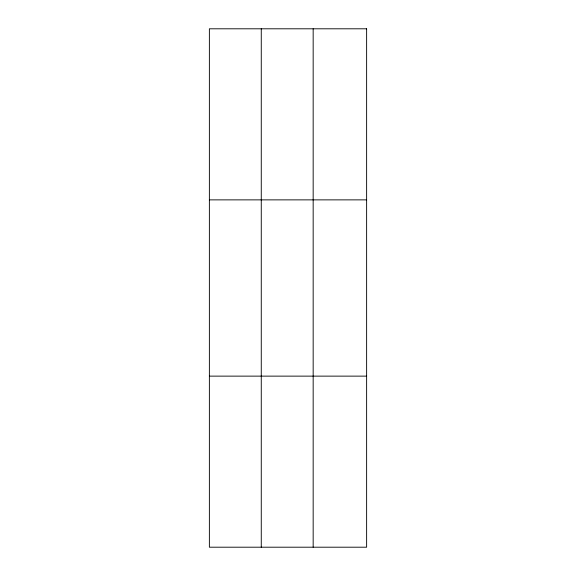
<?xml version="1.0" encoding="UTF-8"?>
<svg xmlns="http://www.w3.org/2000/svg" width="576" height="576" viewBox="0 0 576 576"><rect width="100%" height="100%" fill="white"/><g stroke="black" fill="none" stroke-linecap="round" stroke-linejoin="round"><path stroke-width="0.86" d="M261.266 547.2L261.266 28.8M313.164 547.2L313.164 28.8M209.376 199.872L366.624 199.872M209.376 376.128L366.624 376.128M366.624 28.8L366.624 547.2L209.376 547.2L209.376 28.8L366.624 28.8"/></g></svg>
